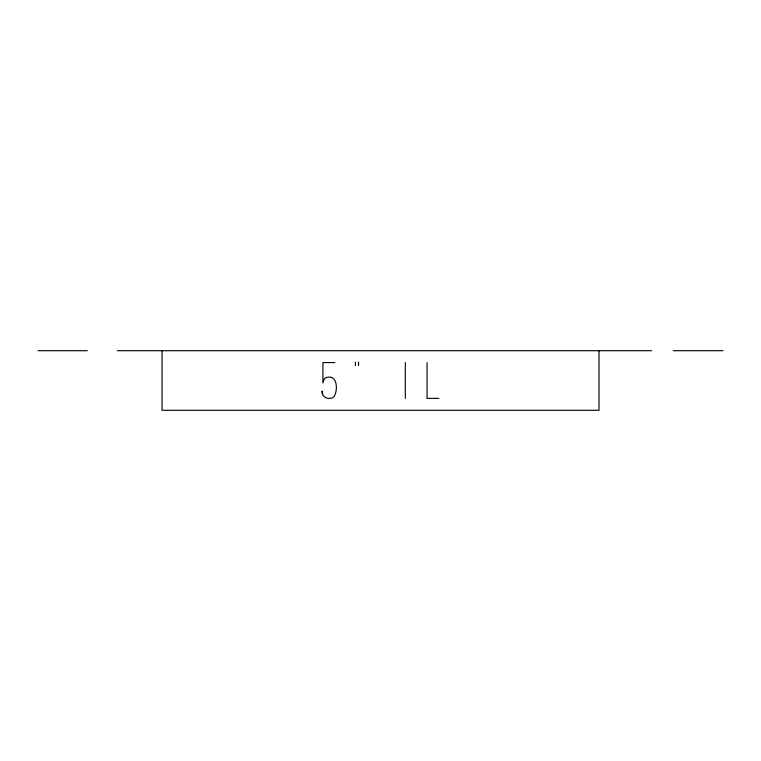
<?xml version="1.0" encoding="UTF-8"?>
<svg xmlns="http://www.w3.org/2000/svg" width="761" height="761" viewBox="0 0 761 761"><rect width="100%" height="100%" fill="white"/><g stroke="black" fill="none" stroke-linecap="round" stroke-linejoin="round"><path stroke-width="1.14" d="M38.05 350.707L87.287 350.707M117.403 350.707L651.578 350.707M673.295 350.707L722.95 350.707M334.83 362.588L322.911 362.588L322.911 383.011L324.205 378.988L325.765 377.741C337.446 373.613 338.236 389.87 334.089 396.624C329.732 400.686 320.999 397.451 322.169 390.964L322.616 394.607M438.926 398.364L427.054 398.364L427.054 362.636M599.021 350.707L599.021 410.293L162.064 410.293L162.064 350.707M405.299 362.636L405.299 398.364M358.517 362.103L358.517 365.622M355.387 362.103L355.387 365.622"/></g></svg>
